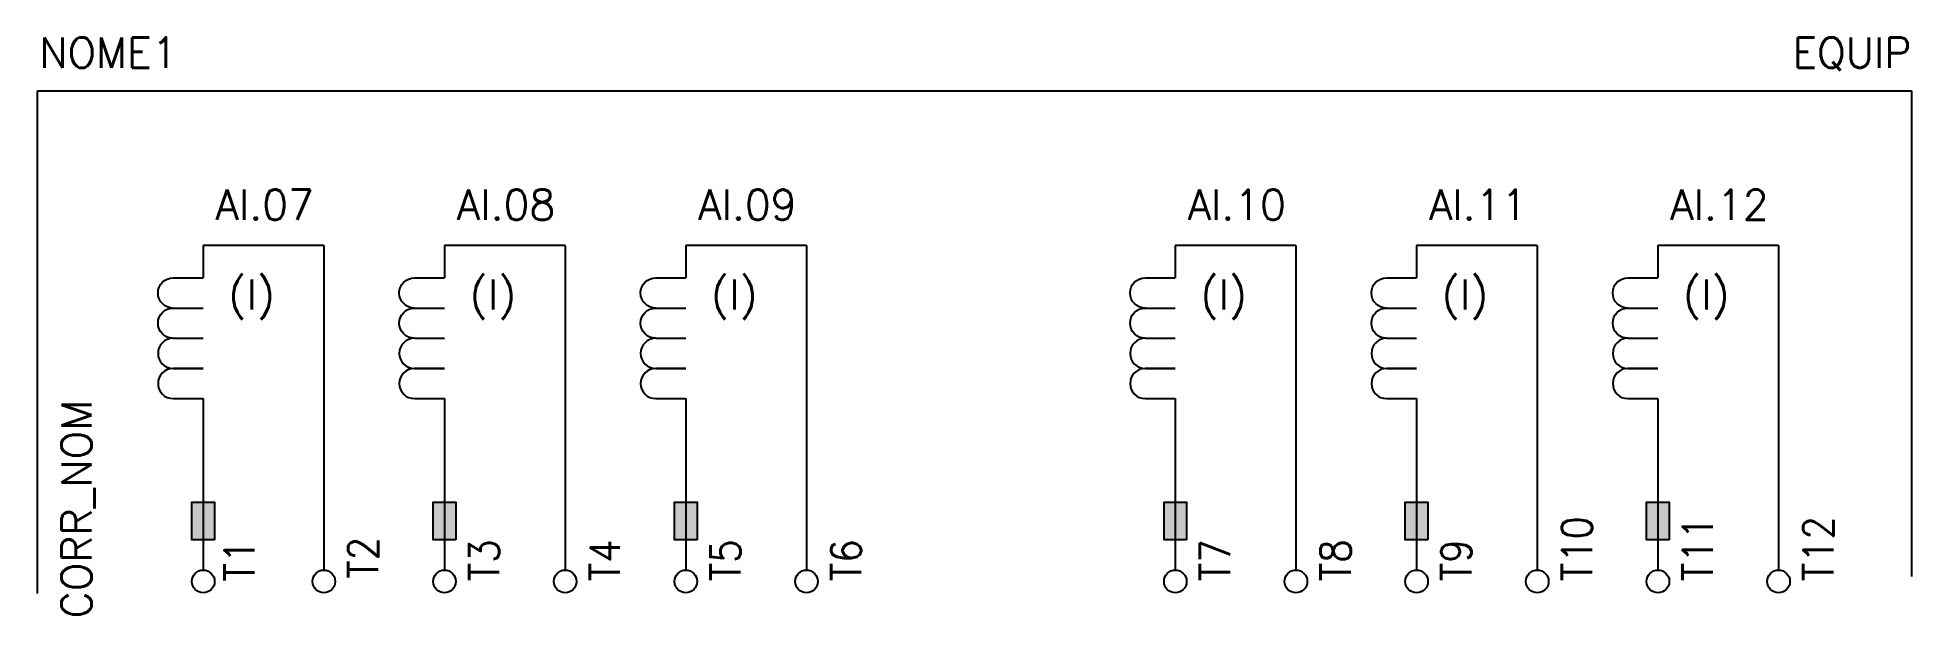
# Model space of a CAD drawing. Extents: x 386 to 510, y 330 to 368.
import ezdxf
from ezdxf.enums import TextEntityAlignment as Align

# ---------------------------------------------------------------- set-up
doc = ezdxf.new("R2010")
doc.units = 0
doc.header["$MEASUREMENT"] = 0
doc.layers.get('0').update_dxf_attribs({"linetype": 'CONTINUOUS'})
doc.styles.add('ROMANS', font='romans')

# ---------------------------------------------------------------- blocks, each defined once
blk = doc.blocks.new('RETANG')
at = {"color": 0}
blk.add_lwpolyline([(2.5, 0), (2.5, 1.5), (0, 1.5), (0, 0)], close=True, dxfattribs=at)
blk.add_solid([(0, 0), (0, 1.5), (2.5, 0), (2.5, 1.5)], dxfattribs=at)

msp = doc.modelspace()

# ---------------------------------------------------------------- linework, layer by layer
for p, q in [((385.53, 364.29), (509.78, 364.29)), ((385.53, 330.99), (385.53, 364.29)), ((509.78, 364.29), (509.78, 332.11)), ((394.52, 351.9), (396.52, 351.9)), ((410.52, 351.9), (412.52, 351.9)), ((426.52, 351.9), (428.52, 351.9)), ((458.97, 351.9), (460.97, 351.9)), ((474.97, 351.9), (476.97, 351.9)), ((490.97, 351.9), (492.97, 351.9)), ((394.52, 349.9), (396.52, 349.9)), ((410.52, 349.9), (412.52, 349.9)), ((426.52, 349.9), (428.52, 349.9)), ((458.97, 349.9), (460.97, 349.9)), ((474.97, 349.9), (476.97, 349.9)), ((490.97, 349.9), (492.97, 349.9)), ((394.52, 347.9), (396.52, 347.9)), ((394.52, 347.9), (396.52, 347.9)), ((410.52, 347.9), (412.52, 347.9)), ((410.52, 347.9), (412.52, 347.9)), ((426.52, 347.9), (428.52, 347.9)), ((426.52, 347.9), (428.52, 347.9)), ((458.97, 347.9), (460.97, 347.9)), ((458.97, 347.9), (460.97, 347.9)), ((474.97, 347.9), (476.97, 347.9)), ((474.97, 347.9), (476.97, 347.9)), ((490.97, 347.9), (492.97, 347.9)), ((490.97, 347.9), (492.97, 347.9)), ((394.52, 345.9), (396.52, 345.9)), ((396.52, 345.9), (394.52, 345.9)), ((410.52, 345.9), (412.52, 345.9)), ((412.52, 345.9), (410.52, 345.9)), ((426.52, 345.9), (428.52, 345.9)), ((428.52, 345.9), (426.52, 345.9)), ((458.97, 345.9), (460.97, 345.9)), ((460.97, 345.9), (458.97, 345.9)), ((474.97, 345.9), (476.97, 345.9)), ((476.97, 345.9), (474.97, 345.9)), ((490.97, 345.9), (492.97, 345.9)), ((492.97, 345.9), (490.97, 345.9)), ((394.52, 343.9), (396.52, 343.9)), ((410.52, 343.9), (412.52, 343.9)), ((426.52, 343.9), (428.52, 343.9)), ((458.97, 343.9), (460.97, 343.9)), ((474.97, 343.9), (476.97, 343.9)), ((490.97, 343.9), (492.97, 343.9))]:
    msp.add_line(p, q)
at = {"color": 0}
for p, q in [((396.52, 354.04), (396.52, 351.9)), ((404.52, 354.04), (396.52, 354.04)), ((404.52, 354.04), (404.52, 332.54)), ((412.52, 354.04), (412.52, 351.9)), ((420.52, 354.04), (412.52, 354.04)), ((428.52, 354.04), (428.52, 351.9)), ((436.52, 354.04), (428.52, 354.04)), ((460.97, 354.04), (460.97, 351.9)), ((468.97, 354.04), (460.97, 354.04)), ((476.97, 354.04), (476.97, 351.9)), ((484.97, 354.04), (476.97, 354.04)), ((492.97, 354.04), (492.97, 351.9)), ((500.97, 354.04), (492.97, 354.04)), ((396.52, 343.9), (396.52, 332.54))]:
    msp.add_line(p, q, dxfattribs=at)
at = {"lineweight": -3}
for p, q in [((420.52, 354.04), (420.52, 332.54)), ((436.52, 354.04), (436.52, 332.54)), ((468.97, 354.04), (468.97, 332.54)), ((484.97, 354.04), (484.97, 332.54)), ((500.97, 354.04), (500.97, 332.54)), ((412.52, 343.9), (412.52, 332.54)), ((428.52, 343.9), (428.52, 332.54)), ((460.97, 343.9), (460.97, 332.54)), ((476.97, 343.9), (476.97, 332.54)), ((492.97, 343.9), (492.97, 332.54))]:
    msp.add_line(p, q, dxfattribs=at)
for points in [[(394.52, 349.9, -1), (394.52, 351.9), (396.52, 351.9)], [(410.52, 349.9, -1), (410.52, 351.9), (412.52, 351.9)], [(426.52, 349.9, -1), (426.52, 351.9), (428.52, 351.9)], [(458.97, 349.9, -1), (458.97, 351.9), (460.97, 351.9)], [(474.97, 349.9, -1), (474.97, 351.9), (476.97, 351.9)], [(490.97, 349.9, -1), (490.97, 351.9), (492.97, 351.9)], [(394.52, 347.9, -1), (394.52, 349.9), (396.52, 349.9)], [(410.52, 347.9, -1), (410.52, 349.9), (412.52, 349.9)], [(426.52, 347.9, -1), (426.52, 349.9), (428.52, 349.9)], [(458.97, 347.9, -1), (458.97, 349.9), (460.97, 349.9)], [(474.97, 347.9, -1), (474.97, 349.9), (476.97, 349.9)], [(490.97, 347.9, -1), (490.97, 349.9), (492.97, 349.9)], [(394.52, 345.9, 1), (394.52, 343.9), (396.52, 343.9)], [(410.52, 345.9, 1), (410.52, 343.9), (412.52, 343.9)], [(426.52, 345.9, 1), (426.52, 343.9), (428.52, 343.9)], [(458.97, 345.9, 1), (458.97, 343.9), (460.97, 343.9)], [(474.97, 345.9, 1), (474.97, 343.9), (476.97, 343.9)], [(490.97, 345.9, 1), (490.97, 343.9), (492.97, 343.9)]]:
    msp.add_lwpolyline(points, format="xyb")
at = {"color": 0}
for centre in [(396.52, 331.79), (404.52, 331.79)]:
    msp.add_circle(centre, 0.75, dxfattribs=at)
at = {"lineweight": -3}
for centre in [(412.52, 331.79), (420.52, 331.79), (428.52, 331.79), (436.52, 331.79), (460.97, 331.79), (468.97, 331.79), (476.97, 331.79), (484.97, 331.79), (492.97, 331.79), (500.97, 331.79)]:
    msp.add_circle(centre, 0.75, dxfattribs=at)
for centre in [(394.52, 346.9), (410.52, 346.9), (426.52, 346.9), (458.97, 346.9), (474.97, 346.9), (490.97, 346.9)]:
    msp.add_arc(centre, 1, 90, 270)

# ---------------------------------------------------------------- block references
at = {"xscale": -1, "rotation": 90}
for p in [(397.27, 337.04), (413.27, 337.04), (429.27, 337.04), (461.72, 337.04), (477.72, 337.04), (493.72, 337.04)]:
    msp.add_blockref('RETANG', p, dxfattribs=at)

# ---------------------------------------------------------------- texts
at = {"style": 'ROMANS'}
for s, p in [('AI.07', (400.6, 356.75)), ('AI.08', (416.6, 356.75)), ('AI.09', (432.6, 356.75)), ('AI.10', (465.05, 356.75)), ('AI.11', (481.05, 356.75)), ('AI.12', (497.05, 356.75))]:
    msp.add_text(s, height=2, dxfattribs=at).set_placement(p, align=Align.MIDDLE_CENTER)
for p in [(398.19, 350.8), (414.19, 350.8), (430.19, 350.8), (462.64, 350.8), (478.64, 350.8), (494.64, 350.8)]:
    msp.add_text('(I)', height=2, dxfattribs=at).set_placement(p, align=Align.MIDDLE_LEFT)
at = {"lineweight": -3, "style": 'ROMANS'}
msp.add_attdef('NOME1', text='', height=2, dxfattribs=at).set_placement((390.23, 366.83), align=Align.MIDDLE_CENTER)
msp.add_attdef('EQUIP', text='', height=2, dxfattribs=at).set_placement((509.78, 366.83), align=Align.MIDDLE_RIGHT)
msp.add_attdef('CORR_NOM', text='', height=2, rotation=90, dxfattribs=at).set_placement((388.12, 329.34), align=Align.MIDDLE_LEFT)
at = {"lineweight": -3, "style": 'ROMANS', "width": 0.9}
for tag, p in [('T10', (487.6, 331.79)), ('T12', (503.6, 331.79)), ('T2', (407.12, 331.96)), ('T3', (415.15, 331.79)), ('T4', (423.15, 331.79)), ('T5', (431.15, 331.79)), ('T6', (439.15, 331.79)), ('T7', (463.6, 331.79)), ('T8', (471.6, 331.79)), ('T9', (479.6, 331.79)), ('T11', (495.6, 331.79)), ('T1', (398.92, 331.77))]:
    msp.add_attdef(tag, text='', height=2, rotation=90, dxfattribs=at).set_placement(p, align=Align.MIDDLE_LEFT)

doc.saveas('drawing.dxf')
